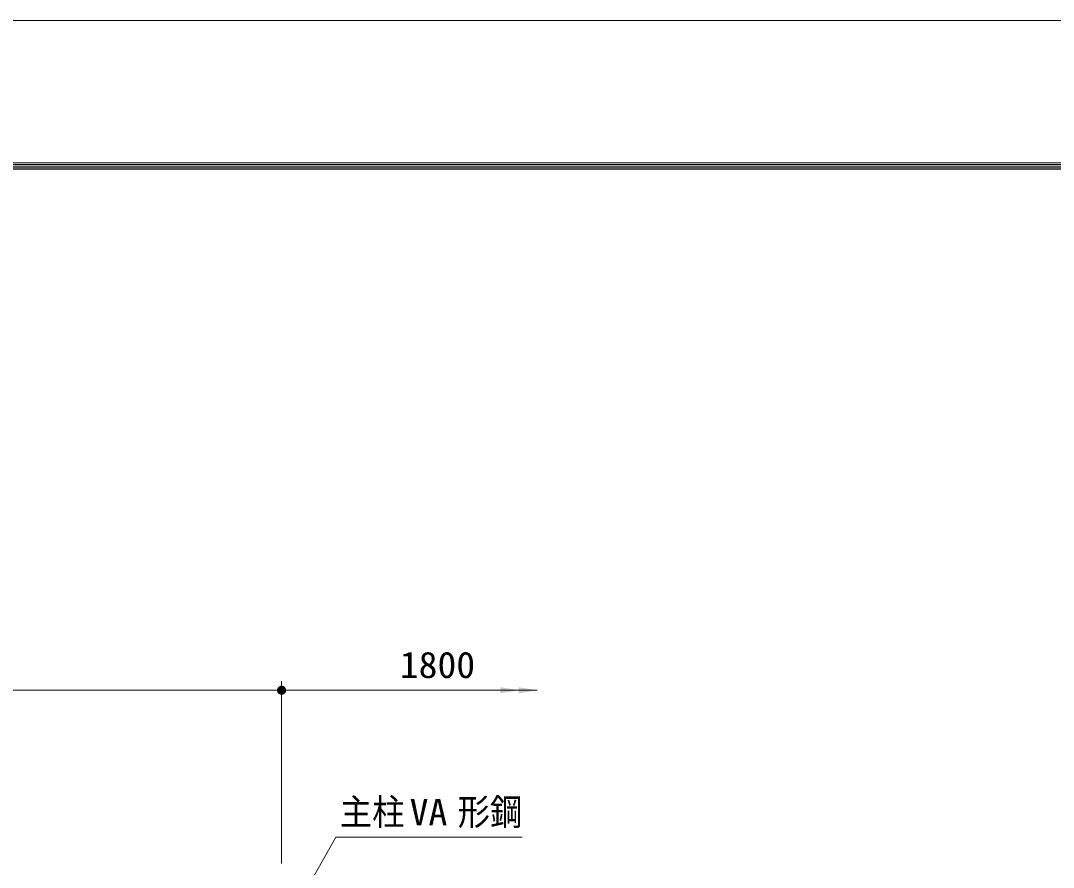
# Model space of a CAD drawing. Units: millimetres, scale not verified. Extents: x -4455 to 4455, y -3150 to 3150.
# Drawn here: x -1945 to -251, y 1761 to 3150 of the extents above; entities that cross this region are included whole.
import ezdxf
from ezdxf.enums import TextEntityAlignment as Align

# ---------------------------------------------------------------- set-up
doc = ezdxf.new("R2010")
doc.units = ezdxf.units.MM
doc.header["$LTSCALE"] = 20
doc.header["$PDMODE"] = 32
doc.header["$PDSIZE"] = 10
for name, color, linetype, lineweight in [('0-0_6文字', 3, 'Continuous', 18), ('0-3_5寸法', 1, 'Continuous', 18), ('0-4_SUNPOU', 1, 'Continuous', 18), ('0-6_1部材', 3, 'Continuous', 18), ('0-E_D-TTL', 7, 'Continuous', 18)]:
    doc.layers.add(name, color=color, linetype=linetype, lineweight=lineweight)
doc.layers.add('0-5_DEFPOINTS', color=7, linetype='Continuous')
doc.styles.add('ＭＳ ゴシック', font='')
doc.styles.get('ＭＳ ゴシック').set_extended_font_data('MS Gothic')

# ---------------------------------------------------------------- blocks, each defined once
blk = doc.blocks.new('M1')
at = {"layer": '0-4_SUNPOU'}
blk.add_line((-5, 0), (-38.58, 0), dxfattribs=at)
for points in [[(0, 0), (-5, 0), (-4.96, 0.63)], [(0, 0), (-4.96, -0.63), (-5, 0)], [(0, 0), (-4.96, 0.63), (-4.84, 1.24)], [(0, 0), (-4.84, -1.24), (-4.96, -0.63)], [(0, 0), (-4.84, 1.24), (-4.65, 1.84)], [(0, 0), (-4.65, -1.84), (-4.84, -1.24)], [(0, 0), (-4.65, 1.84), (-4.38, 2.41)], [(0, 0), (-4.38, -2.41), (-4.65, -1.84)], [(0, 0), (-4.38, 2.41), (-4.05, 2.94)], [(0, 0), (-4.05, -2.94), (-4.38, -2.41)], [(0, 0), (-4.05, 2.94), (-3.64, 3.42)], [(0, 0), (-3.64, -3.42), (-4.05, -2.94)], [(0, 0), (-3.64, 3.42), (-3.19, 3.85)], [(0, 0), (-3.19, -3.85), (-3.64, -3.42)], [(0, 0), (-3.19, 3.85), (-2.68, 4.22)], [(0, 0), (-2.68, -4.22), (-3.19, -3.85)], [(0, 0), (-2.68, 4.22), (-2.13, 4.52)], [(0, 0), (-2.13, -4.52), (-2.68, -4.22)], [(0, 0), (-2.13, 4.52), (-1.55, 4.76)], [(0, 0), (-1.55, -4.76), (-2.13, -4.52)], [(0, 0), (-1.55, 4.76), (-0.94, 4.91)], [(0, 0), (-0.94, -4.91), (-1.55, -4.76)], [(0, 0), (-0.94, 4.91), (-0.31, 4.99)], [(0, 0), (-0.31, -4.99), (-0.94, -4.91)], [(0, 0), (-0.31, 4.99), (0.31, 4.99)], [(0, 0), (0.31, -4.99), (-0.31, -4.99)], [(0, 0), (0.31, 4.99), (0.94, 4.91)], [(0, 0), (0.94, 4.91), (1.55, 4.76)], [(0, 0), (1.55, 4.76), (2.13, 4.52)], [(0, 0), (2.13, 4.52), (2.68, 4.22)], [(0, 0), (2.68, 4.22), (3.19, 3.85)], [(0, 0), (3.19, 3.85), (3.64, 3.42)], [(0, 0), (3.64, 3.42), (4.05, 2.94)], [(0, 0), (4.05, 2.94), (4.38, 2.41)], [(0, 0), (4.38, 2.41), (4.65, 1.84)], [(0, 0), (4.65, 1.84), (4.84, 1.24)], [(0, 0), (4.84, 1.24), (4.96, 0.63)], [(0, 0), (4.96, 0.63), (5, 0)], [(0, 0), (0.94, -4.91), (0.31, -4.99)], [(0, 0), (1.55, -4.76), (0.94, -4.91)], [(0, 0), (2.13, -4.52), (1.55, -4.76)], [(0, 0), (2.68, -4.22), (2.13, -4.52)], [(0, 0), (3.19, -3.85), (2.68, -4.22)], [(0, 0), (3.64, -3.42), (3.19, -3.85)], [(0, 0), (4.05, -2.94), (3.64, -3.42)], [(0, 0), (4.38, -2.41), (4.05, -2.94)], [(0, 0), (4.65, -1.84), (4.38, -2.41)], [(0, 0), (4.84, -1.24), (4.65, -1.84)], [(0, 0), (4.96, -0.63), (4.84, -1.24)], [(0, 0), (5, 0), (4.96, -0.63)]]:
    blk.add_solid(points, dxfattribs=at)

msp = doc.modelspace()

# ---------------------------------------------------------------- linework, layer by layer
at = {"layer": '0-0_6文字', "color": 7}
msp.add_lwpolyline([(-1121.99, 1809.93), (-1427.85, 1809.93), (-1493.23, 1693.92)], dxfattribs=at)
at = {"layer": '0-3_5寸法'}
for p, q in [((-3316.59, 2051.29), (-1516.59, 2051.29)), ((-1516.59, 1767.11), (-1516.59, 2066.29)), ((-1512.16, 2051.29), (-1125.24, 2051.29)), ((-1183.79, 2051.29), (-1129.16, 2051.29)), ((-1117.19, 2051.29), (-1159.04, 2051.29)), ((-1152.25, 2051.29), (-1097.62, 2051.29))]:
    msp.add_line(p, q, dxfattribs=at)
for points in [[(-1157.62, 2056.29), (-1157.62, 2046.29), (-1127.62, 2051.29)], [(-1127.62, 2056.29), (-1127.62, 2046.29), (-1097.62, 2051.29)]]:
    msp.add_solid(points, dxfattribs=at)
at = {"layer": '0-5_DEFPOINTS'}
msp.add_point((-1516.59, 2051.29), dxfattribs=at)
at = {"layer": '0-E_D-TTL', "color": 2}
msp.add_lwpolyline([(-4454.77, 3150.21), (4454.93, 3150.21), (4454.93, -3150.21), (-4454.77, -3150.21)], close=True, dxfattribs=at)
at = {"layer": '0-E_D-TTL'}
for points in [[(-4168.38, 2916.86), (4168.55, 2916.86), (4168.55, -2916.87), (-4168.38, -2916.87)], [(-4165.73, 2914.21), (4165.9, 2914.21), (4165.9, -2914.21), (-4165.73, -2914.21)], [(-4163.08, 2911.56), (4163.25, 2911.56), (4163.25, -2911.56), (-4163.08, -2911.56)], [(-4160.43, 2908.91), (4160.59, 2908.91), (4160.59, -2908.91), (-4160.43, -2908.91)], [(-4157.78, 2906.26), (4157.94, 2906.26), (4157.94, -2906.26), (-4157.78, -2906.26)]]:
    msp.add_lwpolyline(points, close=True, dxfattribs=at)

# ---------------------------------------------------------------- block references
at = {"layer": '0-3_5寸法', "xscale": 1.5, "yscale": 1.5}
msp.add_blockref('M1', (-1516.59, 2051.29), dxfattribs=at)

# ---------------------------------------------------------------- texts
at = {"layer": '0-0_6文字', "style": 'ＭＳ ゴシック', "width": 1.05}
msp.add_text('VA', height=43.26, dxfattribs=at).set_placement((-1306.53, 1816.82), align=Align.BOTTOM_LEFT)
at = {"layer": '0-3_5寸法', "color": 3, "style": 'ＭＳ ゴシック', "width": 1.05}
msp.add_text('1800', height=43.26, dxfattribs=at).set_placement((-1322.69, 2058.37), align=Align.BOTTOM_LEFT)
at = {"layer": '0-6_1部材', "style": 'ＭＳ ゴシック', "width": 0.9}
for s, p in [('主柱', (-1421.13, 1816.99)), ('形鋼', (-1227.91, 1816.99))]:
    msp.add_text(s, height=43.26, dxfattribs=at).set_placement(p, align=Align.BOTTOM_LEFT)

doc.saveas('drawing.dxf')
